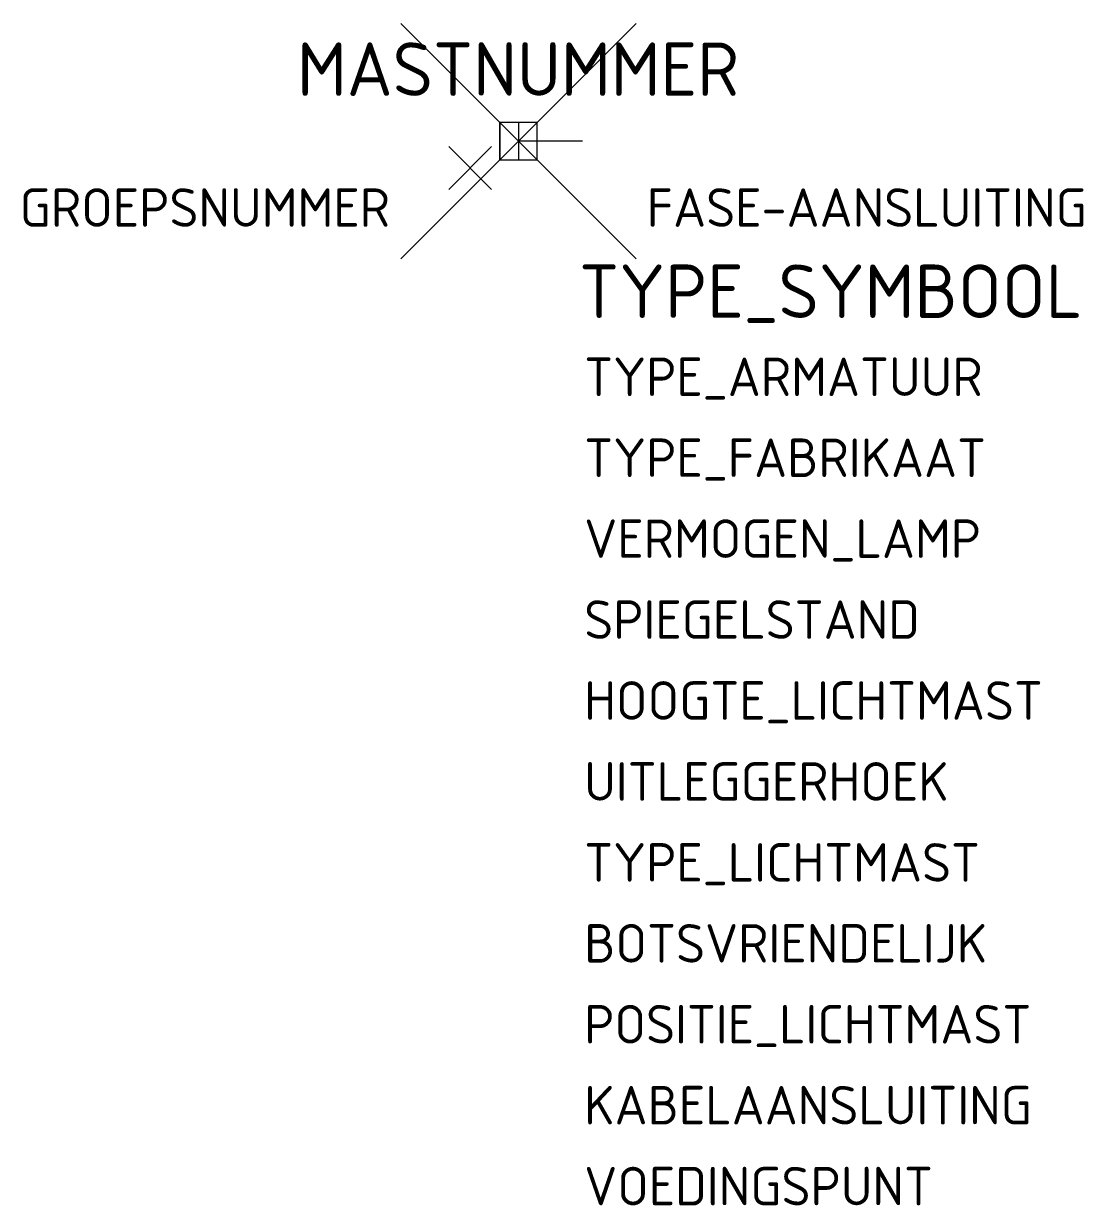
# Model space of a CAD drawing. Extents: x -23.1 to 26.4, y -49.8 to 5.5.
import ezdxf
from ezdxf.enums import TextEntityAlignment as Align

# ---------------------------------------------------------------- set-up
doc = ezdxf.new("R2010")
doc.units = 0
doc.styles.add('NLCS-ISO', font='NLCS-ISO.ttf')

msp = doc.modelspace()

# ---------------------------------------------------------------- hatches: boundary and pattern name
h = msp.add_hatch()
h.set_pattern_fill('ANGLE', color=256)
h.set_pattern_definition([(0, (0, 0), (0, 6.985), [5.08, -1.905]), (90, (0, 0), (-6.985, 4e-16), [5.08, -1.905])])
edge = h.paths.add_edge_path()
edge.add_arc((-2.25, -1.25), 0.6, 0, 360)

# ---------------------------------------------------------------- linework, layer by layer
for p, q in [((-0.875, -0.875, 0.5), (0.875, 0.875, 0.5)), ((-0.875, 0.875, 0.5), (0.875, -0.875, 0.5))]:
    msp.add_line(p, q)
for points in [[(5.5, 5.5), (-5.5, -5.5)], [(-5.5, 5.5), (5.5, -5.5)]]:
    msp.add_lwpolyline(points)
at = {"elevation": 0.5, "flags": 128}
msp.add_lwpolyline([(0.875, 0.875), (-0.875, 0.875), (-0.875, -0.875), (0.875, -0.875), (0.875, 0.875)], close=True, dxfattribs=at)
at = {"flags": 128}
for points in [[(0, 0.875), (0, -0.875)], [(-3.25, -2.25), (-1.25, -0.25)], [(-1.25, -2.25), (-3.25, -0.25)], [(3, 0), (0, 0)]]:
    msp.add_lwpolyline(points, dxfattribs=at)
at = {"invisible_edges": 7}
msp.add_3dface([(-0.875, 0.875, 0.5), (0.875, 0.875, 0.5), (0.875, -0.875, 0.5), (-0.875, -0.875, 0.5)], dxfattribs=at)

# ---------------------------------------------------------------- texts
at = {"style": 'NLCS-ISO'}
msp.add_attdef('MASTNUMMER', text='', height=2.5, dxfattribs=at).set_placement((-0.013, 3.375), align=Align.MIDDLE)
msp.add_attdef('GROEPSNUMMER', text='', height=1.8, dxfattribs=at).set_placement((-6, -4), align=Align.RIGHT)
msp.add_attdef('FASE-AANSLUITING', (6, -4), '', height=1.8, dxfattribs=at)
at = {"style": 'NLCS-ISO', "flags": 1}
for tag, p, s, height in [('TYPE_SYMBOOL', (2.835, -8.262), 'RVSV1+RVBP', 2.5), ('TYPE_ARMATUUR', (3.075, -11.912), 'IPSO SON-T', 1.8), ('TYPE_FABRIKAAT', (3.075, -15.697), '', 1.8), ('VERMOGEN_LAMP', (3.075, -19.481), '250W', 1.8), ('SPIEGELSTAND', (3.075, -23.266), 'Vlakglas 35/115/5', 1.8), ('HOOGTE_LICHTMAST', (3.075, -27.05), '18m', 1.8), ('UITLEGGERHOEK', (3.075, -30.835), '5°', 1.8), ('TYPE_LICHTMAST', (3.075, -34.619), 'Enkele PAALTOPMAST', 1.8), ('BOTSVRIENDELIJK', (3.075, -38.404), 'Ja', 1.8), ('POSITIE_LICHTMAST', (3.075, -42.188), 'Rechts', 1.8), ('KABELAANSLUITING', (3.075, -45.973), 'EO-YMeKaszh 4x2,5mm² (d.m.v. aftakmof)', 1.8), ('VOEDINGSPUNT', (3.075, -49.757), '', 1.8)]:
    msp.add_attdef(tag, p, s, height=height, dxfattribs=at)

doc.saveas('drawing.dxf')
